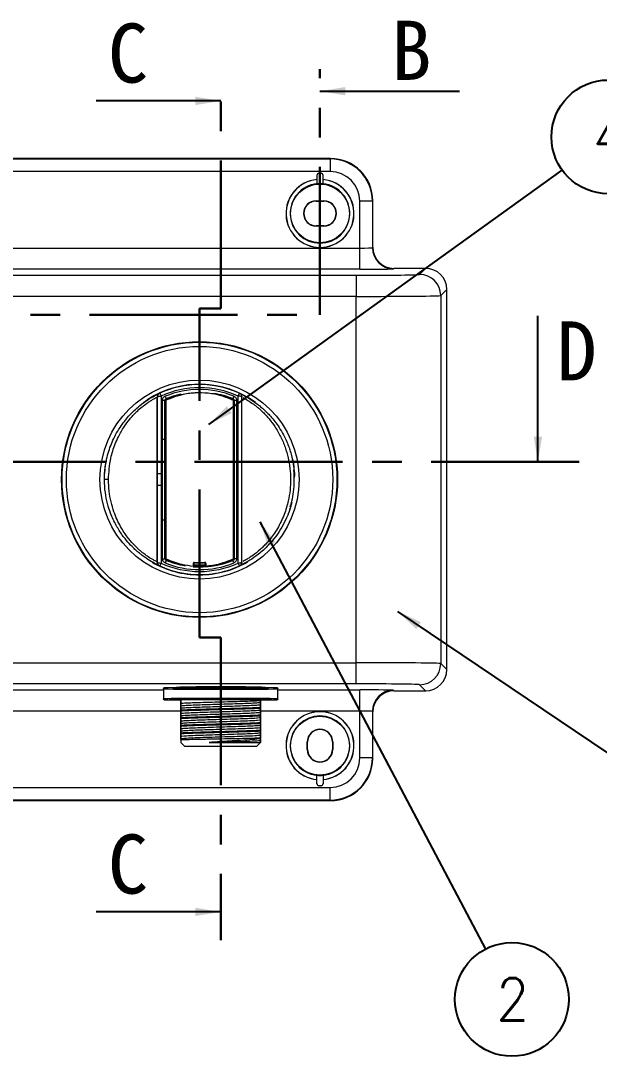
# Model space of a CAD drawing. Extents: x 14808 to 20058, y -13198 to -11680.
# Drawn here: x 15050.1 to 15118.5, y -12927.4 to -12804.8 of the extents above; entities that cross this region are included whole.
import ezdxf

# ---------------------------------------------------------------- set-up
doc = ezdxf.new("R2010")
doc.units = 0
doc.header["$LTSCALE"] = 7
doc.header["$MEASUREMENT"] = 0
doc.linetypes.add('CENTER', pattern=[2, 1.25, -0.25, 0.25, -0.25])
doc.layers.get('0').update_dxf_attribs({"color": 2, "linetype": 'CONTINUOUS'})
doc.styles.add('GHS', font='romans', dxfattribs={"bigfont": 'ghs'})
doc.styles.add('TEXTSTYLE_0', font='txt.shx', dxfattribs={"width": 0.8, "bigfont": 'whgtxt.shx'})
doc.dimstyles.new('STANDARD$7', dxfattribs={"dimtxt": 3.5, "dimasz": 3, "dimexe": 1, "dimexo": 0.0625, "dimgap": 1, "dimtad": 1, "dimdec": 4, "dimzin": 0, "dimdsep": 46, "dimtxsty": 'GHS', "dimcen": 1, "dimclrt": 2, "dimadec": 0, "dimazin": 0, "dimtfac": 1, "dimtdec": 4, "dimtofl": 0, "dimtmove": 0, "dimatfit": 3, "dimfxl": 1, "dimtolj": 1, "dimtzin": 0, "dimarcsym": 0})

# ---------------------------------------------------------------- blocks, each defined once
blk = doc.blocks.new('A$C167B114B')
at = {"color": 2}
blk.add_circle((3.366, 3.366), 3.366, dxfattribs=at)
at = {"color": 2, "insert": (3.41, 3.376), "char_height": 2.5, "width": 5.41323, "attachment_point": 5, "style": 'TEXTSTYLE_0'}
blk.add_mtext('{\\W0.9;2}', dxfattribs=at)
blk = doc.blocks.new('A$C068201BB')
at = {"color": 2}
blk.add_circle((3.366, 3.366), 3.366, dxfattribs=at)
at = {"color": 2, "insert": (3.41, 3.376), "char_height": 2.5, "width": 5.41323, "attachment_point": 5, "style": 'TEXTSTYLE_0'}
blk.add_mtext('{\\W0.9;4}', dxfattribs=at)
blk = doc.blocks.new('A$C25E94B78')
at = {"color": 1, "linetype": 'CENTER', "lineweight": 30}
for p, q in [((7.125, 9.745), (7.125, 24.291)), ((1.25, 10.119), (1.25, 23.872)), ((0, -9.345), (0, 10.119)), ((0, 10.119), (1.25, 10.119)), ((-20.5, 9.745), (7.125, 9.745)), ((22.458, 1.04), (-106.438, 1.04)), ((0, -9.345), (1.25, -9.345)), ((1.25, -9.345), (1.25, -27.255))]:
    blk.add_line(p, q, dxfattribs=at)
blk = doc.blocks.new('A$C28CA061E')
at = {"color": 7, "linetype": 'Continuous', "lineweight": 15}
for p, q in [((105.625, 40.481), (70.149, 40.481)), ((70.157, 40.454), (105.599, 40.454)), ((105.599, 40.454), (105.625, 40.481)), ((105.599, 40.454), (105.599, 39.704)), ((105.599, 39.704), (70.157, 39.704)), ((104.813, 39.481), (104.813, 39.234)), ((104.821, 39.472), (104.813, 39.481)), ((104.818, 39.231), (104.818, 38.984)), ((104.821, 39.472), (104.821, 38.981)), ((105.063, 39.606), (104.937, 39.606)), ((104.937, 39.606), (104.946, 39.597)), ((105.054, 39.597), (104.946, 39.597)), ((105.054, 39.597), (105.063, 39.606)), ((105.188, 39.481), (105.179, 39.472)), ((105.179, 38.981), (105.179, 39.472)), ((105.182, 38.984), (105.182, 39.231)), ((105.188, 39.234), (105.188, 39.481)), ((104.821, 38.981), (104.818, 38.984)), ((105.182, 38.984), (105.179, 38.981)), ((104.775, 37.981), (105.225, 37.981)), ((104.775, 37.963), (104.775, 37.981)), ((104.775, 37.963), (105.225, 37.963)), ((105.225, 37.963), (105.225, 37.981)), ((107.349, 35.178), (107.349, 37.955)), ((108.099, 37.955), (107.349, 37.955)), ((108.125, 37.981), (108.099, 37.955)), ((108.099, 37.955), (108.099, 35.204)), ((108.125, 35.231), (108.125, 37.981)), ((104.775, 36.498), (104.775, 36.481)), ((105.225, 36.498), (104.775, 36.498)), ((105.225, 36.481), (104.775, 36.481)), ((105.225, 36.498), (105.225, 36.481)), ((70.28, 35.178), (107.349, 35.178)), ((107.349, 33.929), (107.349, 35.178)), ((108.099, 35.204), (108.125, 35.231)), ((107.349, 33.929), (70.28, 33.929)), ((109.375, 33.981), (109.349, 33.954)), ((111.25, 33.981), (109.375, 33.981)), ((110.889, 33.62), (111.25, 33.981)), ((70.388, 33.571), (107.14, 33.571)), ((107.14, 33.571), (107.14, 32.322)), ((112.5, 32.731), (112.139, 32.37)), ((112.5, 10.231), (112.5, 32.731)), ((107.14, 32.322), (70.388, 32.322)), ((107.14, 10.64), (107.14, 32.322)), ((112.139, 32.37), (112.139, 10.591)), ((95.375, 26.362), (95.375, 16.599)), ((95.375, 26.362), (95.375, 16.599)), ((95.505, 26.582), (95.52, 26.589)), ((95.52, 26.589), (95.598, 26.422)), ((95.842, 26.41), (95.902, 26.265)), ((100.152, 26.422), (100.23, 26.589)), ((100.255, 26.567), (100.228, 26.59)), ((100.375, 16.599), (100.375, 26.362)), ((100.375, 16.599), (100.375, 26.362)), ((95.687, 23.858), (95.687, 26.178)), ((95.825, 23.844), (95.825, 26.149)), ((95.85, 16.797), (95.85, 26.165)), ((95.902, 26.265), (95.87, 26.245)), ((95.875, 26.17), (95.875, 16.791)), ((99.875, 16.791), (99.875, 26.17)), ((99.9, 26.165), (99.9, 16.797)), ((99.914, 26.199), (99.917, 26.194)), ((99.9, 17.555), (99.9, 25.407)), ((99.925, 25.407), (99.9, 25.407)), ((95.687, 19.104), (95.687, 23.858)), ((95.375, 21.149), (95.375, 21.813)), ((95.598, 21.817), (95.598, 21.145)), ((95.687, 16.784), (95.687, 19.104)), ((95.825, 16.812), (95.825, 19.118)), ((99.9, 17.555), (99.925, 17.555)), ((95.832, 16.783), (95.825, 16.813)), ((95.872, 16.715), (95.839, 16.757)), ((99.848, 16.696), (99.879, 16.716)), ((99.908, 16.551), (99.848, 16.696)), ((99.917, 16.767), (99.878, 16.715)), ((95.598, 16.54), (95.52, 16.372)), ((97.513, 16.363), (97.513, 16.535)), ((97.538, 16.343), (97.537, 16.343)), ((97.538, 16.541), (97.538, 16.343)), ((98.213, 16.343), (98.213, 16.541)), ((98.238, 16.535), (98.238, 16.363)), ((100.23, 16.372), (100.152, 16.54)), ((100.228, 16.372), (100.281, 16.417)), ((100.288, 16.409), (100.288, 16.41)), ((107.14, 9.39), (107.14, 10.64)), ((112.139, 10.591), (112.5, 10.231)), ((111.25, 8.981), (110.889, 9.342)), ((95.75, 9.102), (95.75, 8.502)), ((95.825, 9.177), (96.763, 9.177)), ((96.763, 9.192), (96.763, 9.177)), ((96.773, 9.167), (96.763, 9.177)), ((96.773, 9.167), (96.773, 9.192)), ((101.477, 9.192), (101.477, 9.167)), ((101.488, 9.177), (101.477, 9.167)), ((101.488, 9.177), (101.488, 9.192)), ((101.488, 9.177), (102.425, 9.177)), ((102.5, 8.502), (102.5, 9.102)), ((107.349, 7.783), (107.349, 9.033)), ((109.349, 9.007), (109.375, 8.981)), ((109.375, 8.981), (111.25, 8.981)), ((96.763, 8.427), (95.825, 8.427)), ((96.763, 8.427), (96.773, 8.437)), ((96.763, 8.427), (96.763, 5.915)), ((96.765, 7.953), (96.765, 8.091)), ((96.773, 8.247), (96.773, 8.437)), ((101.477, 8.437), (101.488, 8.427)), ((101.477, 8.437), (101.477, 8.407)), ((101.477, 8.007), (101.477, 7.957)), ((101.485, 8.301), (101.485, 8.163)), ((102.425, 8.427), (101.488, 8.427)), ((101.488, 5.915), (101.488, 8.427)), ((96.765, 7.503), (96.765, 7.641)), ((96.773, 7.797), (96.773, 7.847)), ((96.773, 7.347), (96.773, 7.397)), ((101.477, 7.557), (101.477, 7.507)), ((101.485, 7.851), (101.485, 7.713)), ((101.485, 7.401), (101.485, 7.263)), ((107.349, 5.007), (107.349, 7.783)), ((108.099, 7.757), (108.099, 5.007)), ((108.125, 7.731), (108.099, 7.757)), ((108.125, 4.981), (108.125, 7.731)), ((96.765, 7.053), (96.765, 7.191)), ((96.773, 6.897), (96.773, 6.947)), ((101.477, 7.107), (101.477, 7.057)), ((101.485, 6.951), (101.485, 6.813)), ((96.765, 6.603), (96.765, 6.741)), ((96.765, 6.153), (96.765, 6.291)), ((96.773, 6.447), (96.773, 6.497)), ((100.816, 6.177), (101.477, 6.177)), ((101.477, 6.657), (101.477, 6.607)), ((101.477, 6.207), (101.477, 6.177)), ((101.478, 6.139), (101.477, 6.177)), ((101.485, 6.501), (101.485, 6.363)), ((96.763, 5.915), (97, 5.677)), ((99.125, 5.677), (97, 5.677)), ((101.25, 5.677), (99.125, 5.677)), ((101.25, 5.677), (101.488, 5.915)), ((101.485, 6.051), (101.485, 5.925)), ((104.267, 5.956), (104.25, 5.956)), ((104.25, 5.506), (104.25, 5.956)), ((104.267, 5.506), (104.267, 5.956)), ((105.733, 5.956), (105.733, 5.506)), ((105.733, 5.956), (105.75, 5.956)), ((105.75, 5.956), (105.75, 5.506)), ((104.267, 5.506), (104.25, 5.506)), ((105.733, 5.506), (105.75, 5.506)), ((108.099, 5.007), (107.349, 5.007)), ((108.099, 5.007), (108.125, 4.981)), ((104.813, 3.481), (104.813, 3.727)), ((104.821, 3.98), (104.818, 3.978)), ((104.818, 3.731), (104.818, 3.978)), ((104.821, 3.489), (104.821, 3.98)), ((105.182, 3.978), (105.179, 3.98)), ((105.179, 3.98), (105.179, 3.489)), ((105.182, 3.978), (105.182, 3.731)), ((105.188, 3.727), (105.188, 3.481)), ((104.813, 3.481), (104.821, 3.489)), ((104.946, 3.364), (104.937, 3.356)), ((105.063, 3.356), (104.937, 3.356)), ((105.054, 3.364), (104.946, 3.364)), ((105.063, 3.356), (105.054, 3.364)), ((105.179, 3.489), (105.188, 3.481)), ((105.599, 2.507), (105.599, 3.257)), ((81.89, 2.481), (105.625, 2.481)), ((105.625, 2.481), (105.599, 2.507))]:
    blk.add_line(p, q, dxfattribs=at)
at = {"color": 8, "linetype": 'Continuous', "lineweight": 15}
for p, q in [((95.825, 26.149), (95.825, 26.149)), ((99.925, 26.149), (99.925, 26.149)), ((99.925, 26.149), (99.925, 26.149)), ((103.337, 20.132), (103.257, 19.841)), ((99.925, 16.812), (99.925, 16.812)), ((82.759, 10.64), (107.14, 10.64)), ((107.14, 9.39), (82.717, 9.39)), ((82.703, 9.033), (95.75, 9.033)), ((102.5, 9.033), (107.349, 9.033)), ((96.763, 7.783), (82.652, 7.783)), ((107.349, 7.783), (101.488, 7.783)), ((82.3, 3.257), (105.599, 3.257)), ((105.599, 2.507), (81.91, 2.507))]:
    blk.add_line(p, q, dxfattribs=at)
at = {"color": 7, "linetype": 'Continuous', "lineweight": 15, "flags": 128}
for points in [[(95.902, 26.265), (96.379, 26.435), (96.765, 26.535)], [(99.216, 26.479), (99.371, 26.435), (99.848, 26.265)], [(96.773, 16.424), (96.379, 16.527), (95.902, 16.696)], [(98.247, 16.47), (97.875, 16.456), (97.544, 16.467)]]:
    blk.add_lwpolyline(points, dxfattribs=at)
at = {"color": 8, "linetype": 'Continuous', "lineweight": 15, "flags": 128}
for points in [[(92.257, 21.188), (92.26, 21.834), (92.332, 22.442)], [(103.51, 21.689), (103.503, 21.835), (103.453, 22.306)], [(103.172, 19.545), (103.238, 19.738), (103.338, 20.083)], [(97.538, 16.404), (97.875, 16.393), (98.213, 16.404)]]:
    blk.add_lwpolyline(points, dxfattribs=at)
at = {"color": 7, "linetype": 'Continuous', "lineweight": 15}
for centre, radius in [((105, 37.231), 1.738), ((97.875, 21.481), 8.162), ((97.875, 21.481), 8.129), ((97.875, 21.481), 7.879), ((97.875, 21.481), 5.889), ((105, 5.731), 1.738)]:
    blk.add_circle(centre, radius, dxfattribs=at)
for centre, radius, start, end in [((105, 37.231), 2.013, 95.34587, 84.65413), ((105, 37.231), 2.008, 95.19469, 84.80531), ((105, 37.231), 1.763, 95.92142, 84.07858), ((105, 37.231), 1.759, 84.16827, 95.83173), ((104.775, 37.231), 0.75, 90, 270), ((104.775, 37.231), 0.733, 90, 270), ((105.225, 37.231), 0.75, 270, 90), ((105.225, 37.231), 0.733, 270, 90), ((109.349, 35.205), 1.25, 180.0115, 269.9885), ((110.889, 32.37), 1.25, 0.0115, 89.9885), ((97.875, 21.481), 5.625, 65.25354, 114.74654), ((95.625, 26.362), 0.25, 147.37327, 179.99996), ((97.875, 21.481), 5.441, 65.25354, 114.74654), ((97.875, 21.481), 5.332, 67.59277, 112.40731), ((95.875, 26.165), 0.025, 114.86612, 180), ((95.869, 26.139), 0.0324, 79.46519, 126.00573), ((95.829, 26.154), 0.0491, 19.92572, 43.44147), ((99.921, 26.154), 0.0491, 136.55853, 160.07428), ((99.881, 26.139), 0.0324, 53.99427, 100.53481), ((99.875, 26.165), 0.025, 0, 65.13388), ((95.723, 23.538), 0.322, 71.63109, 96.53589), ((95.546, 18.539), 3.278, 89.09696, 92.98791), ((95.546, 24.423), 3.278, 267.01209, 270.90304), ((95.723, 19.424), 0.322, 263.46411, 288.36891), ((95.723, 16.961), 0.181, 258.57968, 304.56504), ((97.875, 21.481), 5.332, 247.59269, 292.40723), ((95.869, 16.823), 0.0324, 233.99427, 280.53481), ((95.875, 16.797), 0.025, 180, 245.13388), ((95.829, 16.808), 0.0491, 316.55853, 340.07428), ((97.875, 21.481), 5.175, 265.75471, 292.40723), ((97.305, 16.599), 0.261, 352.78692, 356.97899), ((98.445, 16.599), 0.261, 183.02101, 187.21308), ((99.881, 16.823), 0.0324, 259.46519, 306.00573), ((99.921, 16.808), 0.0491, 199.92572, 223.44147), ((99.875, 16.797), 0.025, 294.86612, 0), ((95.625, 16.599), 0.25, 212.62673, 245.25346), ((97.875, 21.481), 5.625, 245.25346, 294.74646), ((97.875, 21.481), 5.441, 245.25346, 294.74646), ((97.518, 16.566), 0.0313, 259.12801, 307.68213), ((98.232, 16.566), 0.0313, 232.31787, 280.87199), ((110.889, 10.592), 1.25, 270.0115, 359.9885), ((109.349, 7.757), 1.25, 90.0115, 179.9885), ((105, 5.731), 2.013, 275.34587, 264.65413), ((105, 5.731), 2.008, 275.19469, 264.80531), ((105, 5.731), 1.763, 275.92142, 264.07858), ((105, 5.956), 0.75, 0, 180), ((105, 5.956), 0.733, 0, 180), ((105, 5.506), 0.75, 180, 0), ((105, 5.506), 0.733, 180, 0), ((105, 5.731), 1.759, 264.16827, 275.83173)]:
    blk.add_arc(centre, radius, start, end, dxfattribs=at)
at = {"color": 8, "linetype": 'Continuous', "lineweight": 15}
for radius, start, end in [(5.626, 55.74601, 126.16311), (5.639, 54.11438, 122.96188), (5.17, 102.58079, 112.64752), (5.17, 67.36324, 80.61705), (5.639, 168.47653, 180.06008), (5.626, 1.29928, 11.96994), (5.639, 240.12096, 270), (5.17, 247.35654, 260.52389), (5.626, 270, 300.61549), (5.639, 270, 300.18954), (5.17, 277.86783, 292.73718), (5.626, 241.63489, 270)]:
    blk.add_arc((97.875, 21.481), radius, start, end, dxfattribs=at)
at = {"color": 7, "linetype": 'Continuous', "lineweight": 15}
for centre, major_axis, ratio, start_param, end_param in [((105.599, 37.954), (1.768, 1.768), 0.999931, 5.497873, 7.068498), ((105.625, 37.981), (1.768, 1.768), 0.999829, 5.497873, 7.068498), ((104.938, 39.481), (0.0884, -0.0884), 0.999695, 2.356347, 3.926839), ((101.792, 37.231), (4.278, 0), 0.661476, 0.784892, 0.786766), ((104.946, 39.472), (0.0884, -0.0884), 0.999695, 2.356347, 3.926839), ((105.054, 39.472), (-0.0884, -0.0884), 0.999695, 2.356347, 3.926839), ((105.062, 39.481), (-0.0884, -0.0884), 0.999695, 2.356347, 3.926839), ((108.208, 37.231), (4.278, 0), 0.661476, 2.354826, 2.356701), ((105.599, 37.954), (1.238, 1.238), 0.999829, 5.497873, 7.068498), ((107.349, 35.205), (0.75, 0), 0.034909, 4.712389, 6.270095), ((109.375, 35.231), (-0.884, -0.884), 0.999829, 5.497873, 7.068498), ((107.349, 33.955), (2, 0), 0.013091, 4.712389, 6.270095), ((111.25, 32.731), (0.884, 0.884), 0.999829, 5.497873, 7.068498), ((107.14, 33.621), (3.75, 0), 0.013091, 4.712389, 6.270095), ((107.14, 32.371), (5, 0), 0.009818, 4.712389, 6.270095), ((107.14, 10.591), (5, 0), 0.009818, 0.01309, 1.570796), ((111.25, 10.231), (0.884, -0.884), 0.999829, 5.497873, 7.068498), ((99.125, 9.177), (2.625, 0), 0.013091, 1.570796, 3.141593), ((99.125, 9.177), (2.625, 0), 0.013091, 0, 1.570796), ((107.14, 9.341), (3.75, 0), 0.013091, 0.01309, 1.570796), ((99.125, 9.102), (3.375, 0), 0.008533, 3.141593, 6.283185), ((99.125, 9.177), (3.3, 0), 0.008727, 3.141394, 6.283384), ((99.125, 9.177), (2.625, 0), 0.008727, 3.601425, 5.823353), ((99.125, 9.102), (3.375, 0), 0.008533, 5.923876, 6.283185), ((107.349, 9.007), (2, 0), 0.013091, 0.01309, 1.570796), ((109.375, 7.731), (0.884, -0.884), 0.999829, 2.35628, 3.926905), ((99.125, 8.502), (3.375, 0), 0.008533, 0, 3.141593), ((99.125, 8.502), (3.375, 0), 0.008533, 2.782283, 3.141593), ((99.125, 8.427), (3.3, 0), 0.008727, 6.282987, 9.424976), ((99.125, 8.427), (2.625, 0), 0.008727, 0.459832, 2.681761), ((107.349, 7.757), (0.75, 0), 0.034909, 0.01309, 1.570796), ((105.599, 5.007), (1.768, -1.768), 0.999931, 5.497873, 7.068498), ((105.599, 5.007), (1.238, -1.238), 0.999829, 5.497873, 7.068498), ((105.625, 4.981), (1.768, -1.768), 0.999829, 5.497873, 7.068498), ((101.792, 5.731), (4.278, 0), 0.661476, 5.496419, 5.498294), ((108.208, 5.731), (4.278, 0), 0.661476, 3.926484, 3.928359), ((104.938, 3.481), (0.0884, 0.0884), 0.999695, 2.356347, 3.926839), ((104.946, 3.489), (0.0884, 0.0884), 0.999695, 2.356347, 3.926839), ((105.054, 3.489), (-0.0884, 0.0884), 0.999695, 2.356347, 3.926839), ((105.062, 3.481), (-0.0884, 0.0884), 0.999695, 2.356347, 3.926839)]:
    blk.add_ellipse(centre, major_axis=major_axis, ratio=ratio, start_param=start_param, end_param=end_param, dxfattribs=at)
for points, knots in [([(92.25, 21.481), (92.253, 21.616), (92.258, 21.871), (92.297, 22.23), (92.348, 22.54), (92.423, 22.881), (92.534, 23.266), (92.701, 23.704), (92.911, 24.141), (93.154, 24.551), (93.416, 24.918), (93.696, 25.254), (93.996, 25.562), (94.388, 25.906), (94.826, 26.218), (95.162, 26.411), (95.356, 26.511), (95.418, 26.541), (95.449, 26.556)], [0, 0, 0, 0, 0.054702, 0.103217, 0.145543, 0.181681, 0.244502, 0.307634, 0.371182, 0.440853, 0.501729, 0.556883, 0.624061, 0.687782, 0.795186, 0.898263, 0.9492, 1, 1, 1, 1]), ([(92.49, 21.481), (92.516, 21.91), (92.55, 22.482), (92.739, 23.177), (92.884, 23.596), (93.1, 24.084), (93.386, 24.584), (93.692, 24.997), (93.935, 25.276), (94.124, 25.47), (94.399, 25.726), (94.681, 25.945), (94.936, 26.115), (95.1, 26.214), (95.227, 26.286), (95.344, 26.347), (95.363, 26.356), (95.375, 26.362)], [0, 0, 0, 0, 0.170473, 0.227306, 0.286491, 0.347125, 0.440099, 0.517482, 0.557439, 0.596883, 0.636044, 0.729193, 0.776972, 0.825982, 0.871381, 0.918166, 1, 1, 1, 1]), ([(95.375, 26.362), (95.378, 26.369), (95.384, 26.384), (95.434, 26.403), (95.507, 26.417), (95.567, 26.42), (95.598, 26.422)], [0, 0, 0, 0, 0.241473, 0.499996, 0.745672, 1, 1, 1, 1]), ([(95.375, 21.813), (95.375, 22.164), (95.375, 22.867), (95.375, 23.979), (95.375, 25.149), (95.375, 25.958), (95.375, 26.362)], [0, 0, 0, 0, 0.229295, 0.458557, 0.729296, 1, 1, 1, 1]), ([(95.414, 26.497), (95.429, 26.516), (95.457, 26.554), (95.499, 26.578), (95.52, 26.589)], [0, 0, 0, 0, 0.5, 1, 1, 1, 1]), ([(95.598, 26.422), (95.598, 25.672), (95.598, 24.154), (95.598, 22.602), (95.598, 21.817)], [0, 0, 0, 0, 0.494031, 1, 1, 1, 1]), ([(95.687, 26.178), (95.689, 26.203), (95.693, 26.252), (95.727, 26.32), (95.777, 26.376), (95.821, 26.399), (95.842, 26.41)], [0, 0, 0, 0, 0.257037, 0.508526, 0.755543, 1, 1, 1, 1]), ([(95.864, 26.187), (96.177, 26.31), (96.73, 26.528), (97.589, 26.643), (98.374, 26.625), (99.156, 26.484), (99.64, 26.287), (99.886, 26.187)], [0, 0, 0, 0, 0.242727, 0.429461, 0.621666, 0.808156, 1, 1, 1, 1]), ([(99.875, 26.17), (99.638, 26.267), (99.156, 26.464), (98.386, 26.605), (97.599, 26.624), (96.743, 26.512), (96.186, 26.293), (95.875, 26.17)], [0, 0, 0, 0, 0.186513, 0.378345, 0.565051, 0.757256, 1, 1, 1, 1]), ([(99.908, 26.41), (99.929, 26.399), (99.973, 26.376), (100.023, 26.32), (100.057, 26.252), (100.061, 26.203), (100.063, 26.178)], [0, 0, 0, 0, 0.244636, 0.491428, 0.742846, 1, 1, 1, 1]), ([(100.152, 16.54), (100.152, 17.342), (100.152, 18.966), (100.153, 21.472), (100.152, 23.982), (100.152, 25.615), (100.152, 26.422)], [0, 0, 0, 0, 0.246314, 0.498612, 0.75232, 1, 1, 1, 1]), ([(100.375, 26.362), (100.372, 26.369), (100.366, 26.384), (100.316, 26.403), (100.243, 26.417), (100.182, 26.42), (100.152, 26.422)], [0, 0, 0, 0, 0.240876, 0.493241, 0.749862, 1, 1, 1, 1]), ([(100.23, 26.589), (100.233, 26.588), (100.24, 26.584), (100.318, 26.548), (100.52, 26.45), (100.855, 26.258), (101.174, 26.04), (101.415, 25.855), (101.645, 25.658), (101.86, 25.455), (102.09, 25.211), (102.337, 24.914), (102.598, 24.548), (102.82, 24.173), (103.003, 23.802), (103.137, 23.479), (103.251, 23.147), (103.361, 22.744), (103.446, 22.36), (103.46, 22.089), (103.464, 22.01)], [0, 0, 0, 0, 0.043942, 0.087906, 0.187755, 0.289293, 0.341665, 0.395277, 0.436733, 0.479554, 0.524021, 0.578447, 0.638422, 0.706084, 0.75246, 0.802904, 0.845093, 0.891997, 0.968955, 1, 1, 1, 1]), ([(100.336, 26.497), (100.347, 26.476), (100.37, 26.434), (100.373, 26.386), (100.375, 26.362)], [0, 0, 0, 0, 0.5, 1, 1, 1, 1]), ([(100.375, 16.599), (100.375, 16.952), (100.375, 17.656), (100.375, 18.695), (100.375, 19.672), (100.375, 20.585), (100.375, 21.463), (100.375, 22.335), (100.375, 23.242), (100.375, 24.225), (100.375, 25.282), (100.375, 26.002), (100.375, 26.362)], [0, 0, 0, 0, 0.110034, 0.219991, 0.319775, 0.409174, 0.498613, 0.58671, 0.674767, 0.775108, 0.887513, 1, 1, 1, 1]), ([(95.687, 26.178), (95.695, 26.178), (95.712, 26.178), (95.738, 26.177), (95.763, 26.174), (95.786, 26.17), (95.804, 26.166), (95.82, 26.159), (95.823, 26.153), (95.825, 26.149)], [0, 0, 0, 0, 0.119094, 0.245404, 0.376585, 0.509661, 0.64139, 0.76872, 1, 1, 1, 1]), ([(95.825, 26.149), (95.826, 26.161), (95.828, 26.185), (95.844, 26.219), (95.869, 26.248), (95.891, 26.259), (95.902, 26.265)], [0, 0, 0, 0, 0.257291, 0.509462, 0.756422, 1, 1, 1, 1]), ([(99.848, 26.265), (99.859, 26.259), (99.881, 26.248), (99.906, 26.219), (99.922, 26.185), (99.924, 26.161), (99.925, 26.149)], [0, 0, 0, 0, 0.243599, 0.490555, 0.742732, 1, 1, 1, 1]), ([(99.925, 26.149), (99.927, 26.153), (99.93, 26.159), (99.946, 26.166), (99.964, 26.17), (99.987, 26.174), (100.012, 26.177), (100.038, 26.178), (100.055, 26.178), (100.063, 26.178)], [0, 0, 0, 0, 0.23128, 0.35861, 0.490339, 0.623415, 0.754596, 0.880906, 1, 1, 1, 1]), ([(99.925, 26.149), (99.925, 25.828), (99.925, 25.184), (99.925, 24.162), (99.925, 23.088), (99.925, 22.222), (99.925, 21.613), (99.925, 21.262), (99.925, 20.911), (99.925, 20.561), (99.925, 20.153), (99.925, 19.378), (99.925, 18.239), (99.925, 17.288), (99.925, 16.812)], [0, 0, 0, 0, 0.104875, 0.209744, 0.329261, 0.448776, 0.486015, 0.523237, 0.56045, 0.597668, 0.634899, 0.690483, 0.845183, 1, 1, 1, 1]), ([(100.063, 26.178), (100.063, 25.951), (100.063, 25.497), (100.063, 24.806), (100.063, 24.107), (100.063, 23.4), (100.063, 22.686), (100.063, 21.618), (100.063, 20.208), (100.063, 18.473), (100.063, 17.344), (100.063, 16.784)], [0, 0, 0, 0, 0.073472, 0.147476, 0.222013, 0.297084, 0.372689, 0.44883, 0.635191, 0.818909, 1, 1, 1, 1]), ([(95.825, 23.844), (95.825, 23.553), (95.825, 22.728), (95.825, 21.344), (95.825, 20.153), (95.825, 19.509), (95.825, 19.411)], [0, 0, 0, 0, 0.197997, 0.56088, 0.933506, 1, 1, 1, 1]), ([(92.49, 21.481), (92.46, 21.481), (92.396, 21.481), (92.316, 21.481), (92.26, 21.481), (92.253, 21.481), (92.25, 21.481)], [0, 0, 0, 0, 0.240599, 0.5, 0.759401, 1, 1, 1, 1]), ([(95.505, 16.379), (95.492, 16.386), (95.449, 16.405), (95.274, 16.49), (94.934, 16.679), (94.587, 16.911), (94.316, 17.123), (94.143, 17.27), (93.914, 17.482), (93.625, 17.784), (93.275, 18.225), (92.916, 18.791), (92.625, 19.421), (92.417, 20.077), (92.279, 20.745), (92.26, 21.223), (92.25, 21.481)], [0, 0, 0, 0, 0.039656, 0.127454, 0.216944, 0.311003, 0.343856, 0.377376, 0.411737, 0.477605, 0.548509, 0.635456, 0.738025, 0.815613, 0.900844, 1, 1, 1, 1]), ([(95.375, 16.599), (95.372, 16.601), (95.367, 16.603), (95.324, 16.625), (95.251, 16.663), (95.107, 16.742), (94.902, 16.866), (94.655, 17.039), (94.477, 17.177), (94.31, 17.319), (94.158, 17.459), (93.988, 17.63), (93.802, 17.835), (93.606, 18.08), (93.403, 18.366), (93.195, 18.708), (92.988, 19.118), (92.793, 19.603), (92.63, 20.167), (92.513, 20.805), (92.498, 21.251), (92.49, 21.481)], [0, 0, 0, 0, 0.037962, 0.075542, 0.117871, 0.159096, 0.247587, 0.290432, 0.332652, 0.364341, 0.396059, 0.427931, 0.470763, 0.514214, 0.558551, 0.614173, 0.675442, 0.742397, 0.822436, 0.908743, 1, 1, 1, 1]), ([(103.238, 19.86), (103.272, 19.975), (103.359, 20.266), (103.444, 20.778), (103.497, 21.382), (103.467, 21.803), (103.453, 22.009)], [0, 0, 0, 0, 0.165407, 0.418352, 0.714826, 1, 1, 1, 1]), ([(95.375, 16.599), (95.375, 17.006), (95.375, 17.819), (95.375, 18.991), (95.375, 20.102), (95.375, 20.8), (95.375, 21.149)], [0, 0, 0, 0, 0.272158, 0.544329, 0.772162, 1, 1, 1, 1]), ([(95.598, 21.145), (95.598, 20.359), (95.598, 18.808), (95.598, 17.29), (95.598, 16.54)], [0, 0, 0, 0, 0.5059701, 1, 1, 1, 1]), ([(103.25, 19.854), (103.217, 19.74), (103.125, 19.422), (102.903, 18.938), (102.609, 18.424), (102.291, 17.985), (101.971, 17.616), (101.563, 17.219), (101.079, 16.842), (100.609, 16.558), (100.291, 16.4), (100.25, 16.381), (100.23, 16.372)], [0, 0, 0, 0, 0.05532, 0.154179, 0.248304, 0.332907, 0.411769, 0.485857, 0.621632, 0.74963, 0.875127, 1, 1, 1, 1]), ([(95.375, 16.599), (95.378, 16.592), (95.384, 16.578), (95.434, 16.559), (95.507, 16.545), (95.568, 16.541), (95.598, 16.54)], [0, 0, 0, 0, 0.2408762, 0.4932408, 0.7498629, 1, 1, 1, 1]), ([(95.414, 16.465), (95.403, 16.486), (95.38, 16.528), (95.377, 16.575), (95.375, 16.599)], [0, 0, 0, 0, 0.499998, 1, 1, 1, 1]), ([(95.842, 16.551), (95.821, 16.562), (95.777, 16.585), (95.727, 16.641), (95.693, 16.709), (95.689, 16.759), (95.687, 16.784)], [0, 0, 0, 0, 0.244636, 0.491428, 0.742846, 1, 1, 1, 1]), ([(95.902, 16.696), (95.891, 16.702), (95.869, 16.714), (95.844, 16.743), (95.828, 16.776), (95.826, 16.8), (95.825, 16.812)], [0, 0, 0, 0, 0.243599, 0.490555, 0.742732, 1, 1, 1, 1]), ([(97.537, 16.343), (97.297, 16.369), (96.719, 16.432), (96.18, 16.648), (95.864, 16.774)], [0, 0, 0, 0, 0.415, 1, 1, 1, 1]), ([(95.875, 16.791), (96.189, 16.665), (96.717, 16.454), (97.283, 16.39), (97.513, 16.363)], [0, 0, 0, 0, 0.593964, 1, 1, 1, 1]), ([(97.566, 16.585), (97.562, 16.585), (97.552, 16.585), (97.536, 16.579), (97.523, 16.568), (97.514, 16.553), (97.513, 16.541), (97.513, 16.535)], [0, 0, 0, 0, 0.157274, 0.361917, 0.572517, 0.786283, 1, 1, 1, 1]), ([(97.538, 16.541), (97.538, 16.544), (97.538, 16.55), (97.543, 16.558), (97.549, 16.563), (97.557, 16.566), (97.562, 16.566), (97.564, 16.566)], [0, 0, 0, 0, 0.221649, 0.439942, 0.649668, 0.848657, 1, 1, 1, 1]), ([(98.238, 16.535), (98.237, 16.541), (98.236, 16.552), (98.228, 16.566), (98.216, 16.578), (98.201, 16.585), (98.19, 16.585), (98.184, 16.585)], [0, 0, 0, 0, 0.198571, 0.403847, 0.60393, 0.801952, 1, 1, 1, 1]), ([(98.213, 16.541), (98.212, 16.544), (98.212, 16.549), (98.208, 16.557), (98.202, 16.562), (98.194, 16.566), (98.189, 16.566), (98.186, 16.566)], [0, 0, 0, 0, 0.20601, 0.41605, 0.616048, 0.809323, 1, 1, 1, 1]), ([(99.886, 16.774), (99.62, 16.665), (99.084, 16.445), (98.506, 16.377), (98.213, 16.343)], [0, 0, 0, 0, 0.494332, 1, 1, 1, 1]), ([(98.238, 16.363), (98.519, 16.398), (99.085, 16.467), (99.611, 16.683), (99.875, 16.791)], [0, 0, 0, 0, 0.498098, 1, 1, 1, 1]), ([(99.925, 16.812), (99.924, 16.8), (99.922, 16.776), (99.906, 16.743), (99.881, 16.714), (99.859, 16.702), (99.848, 16.696)], [0, 0, 0, 0, 0.257291, 0.509462, 0.756422, 1, 1, 1, 1]), ([(99.925, 16.813), (99.924, 16.801), (99.922, 16.776), (99.91, 16.754), (99.904, 16.742)], [0, 0, 0, 0, 0.4893025, 1, 1, 1, 1]), ([(100.063, 16.784), (100.061, 16.759), (100.057, 16.709), (100.023, 16.641), (99.973, 16.585), (99.929, 16.562), (99.908, 16.551)], [0, 0, 0, 0, 0.257037, 0.508526, 0.755543, 1, 1, 1, 1]), ([(100.063, 16.784), (100.055, 16.784), (100.038, 16.783), (100.012, 16.785), (99.987, 16.787), (99.964, 16.791), (99.946, 16.796), (99.93, 16.803), (99.927, 16.808), (99.925, 16.812)], [0, 0, 0, 0, 0.119094, 0.245404, 0.376585, 0.509661, 0.64139, 0.76872, 1, 1, 1, 1]), ([(100.152, 16.54), (100.183, 16.541), (100.243, 16.545), (100.316, 16.559), (100.366, 16.578), (100.372, 16.592), (100.375, 16.599)], [0, 0, 0, 0, 0.254329, 0.500004, 0.758527, 1, 1, 1, 1]), ([(97.513, 16.363), (97.513, 16.363), (97.515, 16.361), (97.52, 16.355), (97.528, 16.348), (97.534, 16.344), (97.536, 16.343), (97.537, 16.343)], [0, 0, 0, 0, 0.011788, 0.240773, 0.576364, 0.811627, 1, 1, 1, 1]), ([(100.336, 16.465), (100.321, 16.445), (100.293, 16.407), (100.251, 16.384), (100.23, 16.372)], [0, 0, 0, 0, 0.5, 1, 1, 1, 1]), ([(95.75, 9.102), (95.75, 9.104), (95.75, 9.11), (95.752, 9.124), (95.76, 9.143), (95.777, 9.162), (95.8, 9.175), (95.817, 9.176), (95.825, 9.177)], [0, 0, 0, 0, 0.056562, 0.141428, 0.356079, 0.570722, 0.785361, 1, 1, 1, 1]), ([(102.425, 9.177), (102.433, 9.176), (102.45, 9.175), (102.473, 9.162), (102.49, 9.143), (102.498, 9.124), (102.5, 9.11), (102.5, 9.104), (102.5, 9.102)], [0, 0, 0, 0, 0.214639, 0.429278, 0.643921, 0.858572, 0.943438, 1, 1, 1, 1]), ([(95.825, 8.427), (95.817, 8.428), (95.8, 8.43), (95.777, 8.443), (95.76, 8.462), (95.752, 8.481), (95.75, 8.494), (95.75, 8.5), (95.75, 8.502)], [0, 0, 0, 0, 0.214639, 0.429278, 0.643921, 0.858572, 0.943438, 1, 1, 1, 1]), ([(96.765, 8.091), (96.793, 8.096), (96.858, 8.108), (97.144, 8.126), (97.599, 8.147), (98.178, 8.167), (98.83, 8.187), (99.508, 8.207), (100.152, 8.228), (100.719, 8.247), (101.129, 8.267), (101.393, 8.285), (101.455, 8.295), (101.485, 8.301)], [0, 0, 0, 0, 0.073755, 0.169806, 0.266223, 0.361848, 0.458519, 0.553953, 0.650681, 0.746166, 0.842754, 0.921516, 1, 1, 1, 1]), ([(96.765, 8.091), (96.766, 8.102), (96.767, 8.124), (96.77, 8.179), (96.772, 8.225), (96.773, 8.247)], [0, 0, 0, 0, 0.367736, 0.683883, 1, 1, 1, 1]), ([(96.765, 7.953), (96.793, 7.958), (96.858, 7.97), (97.144, 7.989), (97.599, 8.009), (98.178, 8.029), (98.83, 8.05), (99.508, 8.069), (100.152, 8.09), (100.719, 8.11), (101.129, 8.129), (101.393, 8.147), (101.455, 8.158), (101.485, 8.163)], [0, 0, 0, 0, 0.073755, 0.169806, 0.266223, 0.361848, 0.458519, 0.553953, 0.650681, 0.746166, 0.842754, 0.921516, 1, 1, 1, 1]), ([(96.773, 8.247), (96.866, 8.253), (97.051, 8.263), (97.493, 8.28), (98.077, 8.298), (98.799, 8.319), (99.548, 8.338), (100.262, 8.359), (100.886, 8.379), (101.274, 8.395), (101.434, 8.404), (101.477, 8.407)], [0, 0, 0, 0, 0.095837, 0.191228, 0.317578, 0.44531, 0.571409, 0.699216, 0.825382, 0.953004, 1, 1, 1, 1]), ([(96.773, 7.847), (96.866, 7.853), (97.051, 7.863), (97.493, 7.88), (98.077, 7.898), (98.799, 7.919), (99.548, 7.938), (100.262, 7.959), (100.886, 7.979), (101.274, 7.995), (101.434, 8.004), (101.477, 8.007)], [0, 0, 0, 0, 0.095837, 0.191228, 0.317578, 0.44531, 0.571409, 0.699216, 0.825382, 0.953004, 1, 1, 1, 1]), ([(101.477, 8.407), (101.477, 8.404), (101.478, 8.382), (101.481, 8.328), (101.484, 8.312), (101.485, 8.301)], [0, 0, 0, 0, 0.043096, 0.3617072, 1, 1, 1, 1]), ([(101.485, 8.163), (101.484, 8.152), (101.483, 8.13), (101.48, 8.075), (101.478, 8.03), (101.477, 8.007)], [0, 0, 0, 0, 0.367736, 0.683883, 1, 1, 1, 1]), ([(102.5, 8.502), (102.5, 8.5), (102.5, 8.494), (102.498, 8.481), (102.49, 8.462), (102.473, 8.443), (102.45, 8.43), (102.433, 8.428), (102.425, 8.427)], [0, 0, 0, 0, 0.056562, 0.141428, 0.356079, 0.570722, 0.785361, 1, 1, 1, 1]), ([(96.773, 7.847), (96.772, 7.862), (96.771, 7.895), (96.768, 7.937), (96.766, 7.947), (96.765, 7.953)], [0, 0, 0, 0, 0.248674, 0.567214, 1, 1, 1, 1]), ([(96.765, 7.641), (96.807, 7.648), (96.891, 7.661), (97.25, 7.682), (97.74, 7.702), (98.343, 7.722), (99.007, 7.743), (99.681, 7.762), (100.31, 7.783), (100.847, 7.803), (101.203, 7.821), (101.412, 7.837), (101.461, 7.846), (101.485, 7.851)], [0, 0, 0, 0, 0.09845, 0.194972, 0.290874, 0.387008, 0.483375, 0.579055, 0.675706, 0.77116, 0.867898, 0.93383, 1, 1, 1, 1]), ([(96.765, 7.641), (96.766, 7.652), (96.767, 7.674), (96.77, 7.729), (96.772, 7.775), (96.773, 7.797)], [0, 0, 0, 0, 0.367736, 0.683883, 1, 1, 1, 1]), ([(96.765, 7.503), (96.807, 7.51), (96.891, 7.524), (97.25, 7.544), (97.74, 7.564), (98.343, 7.585), (99.007, 7.605), (99.681, 7.625), (100.31, 7.646), (100.847, 7.665), (101.203, 7.684), (101.412, 7.7), (101.461, 7.709), (101.485, 7.713)], [0, 0, 0, 0, 0.0984505, 0.1949725, 0.2908739, 0.3870078, 0.4833746, 0.5790553, 0.6757058, 0.7711597, 0.8678976, 0.9338298, 1, 1, 1, 1]), ([(96.773, 7.397), (96.772, 7.412), (96.771, 7.445), (96.768, 7.487), (96.766, 7.497), (96.765, 7.503)], [0, 0, 0, 0, 0.248674, 0.567214, 1, 1, 1, 1]), ([(96.765, 7.191), (96.814, 7.198), (96.914, 7.213), (97.34, 7.236), (97.888, 7.257), (98.512, 7.278), (99.184, 7.297), (99.851, 7.318), (100.461, 7.338), (100.973, 7.358), (101.352, 7.38), (101.441, 7.394), (101.485, 7.401)], [0, 0, 0, 0, 0.1094531, 0.220109, 0.3156713, 0.4122858, 0.5081669, 0.6044229, 0.7007787, 0.7965651, 0.8988073, 1, 1, 1, 1]), ([(96.773, 7.797), (96.884, 7.803), (97.105, 7.816), (97.622, 7.834), (98.259, 7.853), (98.995, 7.874), (99.74, 7.894), (100.436, 7.914), (101.029, 7.934), (101.341, 7.949), (101.465, 7.956), (101.477, 7.957)], [0, 0, 0, 0, 0.112487, 0.223866, 0.350907, 0.478256, 0.604698, 0.732421, 0.858563, 0.986402, 1, 1, 1, 1]), ([(96.773, 7.397), (96.884, 7.403), (97.105, 7.416), (97.622, 7.434), (98.259, 7.453), (98.995, 7.474), (99.74, 7.494), (100.436, 7.514), (101.029, 7.534), (101.341, 7.549), (101.465, 7.556), (101.477, 7.557)], [0, 0, 0, 0, 0.112487, 0.223866, 0.350907, 0.478256, 0.604698, 0.732421, 0.858563, 0.986402, 1, 1, 1, 1]), ([(96.773, 7.347), (96.904, 7.354), (97.163, 7.368), (97.76, 7.388), (98.446, 7.409), (99.19, 7.429), (99.929, 7.449), (100.601, 7.469), (101.14, 7.488), (101.371, 7.501), (101.477, 7.507)], [0, 0, 0, 0, 0.130306, 0.256542, 0.384168, 0.510825, 0.637977, 0.765262, 0.891794, 1, 1, 1, 1]), ([(101.477, 7.957), (101.478, 7.942), (101.479, 7.91), (101.482, 7.867), (101.484, 7.857), (101.485, 7.851)], [0, 0, 0, 0, 0.2486739, 0.5672144, 1, 1, 1, 1]), ([(101.485, 7.713), (101.484, 7.702), (101.483, 7.68), (101.48, 7.625), (101.478, 7.58), (101.477, 7.557)], [0, 0, 0, 0, 0.367736, 0.683883, 1, 1, 1, 1]), ([(101.477, 7.507), (101.478, 7.492), (101.479, 7.46), (101.482, 7.417), (101.484, 7.407), (101.485, 7.401)], [0, 0, 0, 0, 0.248674, 0.567214, 1, 1, 1, 1]), ([(96.765, 7.191), (96.766, 7.202), (96.767, 7.224), (96.77, 7.279), (96.772, 7.325), (96.773, 7.347)], [0, 0, 0, 0, 0.367736, 0.683883, 1, 1, 1, 1]), ([(96.765, 7.053), (96.814, 7.061), (96.914, 7.076), (97.34, 7.099), (97.888, 7.119), (98.512, 7.14), (99.184, 7.16), (99.851, 7.18), (100.461, 7.201), (100.973, 7.221), (101.352, 7.242), (101.441, 7.256), (101.485, 7.263)], [0, 0, 0, 0, 0.1094531, 0.220109, 0.3156713, 0.4122858, 0.5081669, 0.6044229, 0.7007787, 0.7965651, 0.8988073, 1, 1, 1, 1]), ([(96.773, 6.947), (96.772, 6.962), (96.771, 6.995), (96.768, 7.037), (96.766, 7.047), (96.765, 7.053)], [0, 0, 0, 0, 0.248674, 0.567214, 1, 1, 1, 1]), ([(96.765, 6.741), (96.783, 6.745), (96.834, 6.755), (97.065, 6.772), (97.488, 6.793), (98.045, 6.812), (98.684, 6.833), (99.361, 6.853), (100.017, 6.873), (100.605, 6.893), (101.072, 6.914), (101.381, 6.933), (101.453, 6.945), (101.485, 6.951)], [0, 0, 0, 0, 0.0531525, 0.1487961, 0.2454681, 0.3409127, 0.4376492, 0.5331355, 0.6297393, 0.7255075, 0.8217826, 0.9180245, 1, 1, 1, 1]), ([(96.765, 6.741), (96.766, 6.752), (96.767, 6.774), (96.77, 6.829), (96.772, 6.875), (96.773, 6.897)], [0, 0, 0, 0, 0.367736, 0.683883, 1, 1, 1, 1]), ([(96.765, 6.603), (96.783, 6.607), (96.834, 6.617), (97.065, 6.634), (97.488, 6.655), (98.045, 6.675), (98.684, 6.696), (99.361, 6.715), (100.017, 6.736), (100.605, 6.756), (101.072, 6.776), (101.381, 6.795), (101.453, 6.808), (101.485, 6.813)], [0, 0, 0, 0, 0.0531525, 0.1487961, 0.2454681, 0.3409127, 0.4376492, 0.5331355, 0.6297393, 0.7255075, 0.8217826, 0.9180245, 1, 1, 1, 1]), ([(96.773, 6.947), (96.904, 6.954), (97.163, 6.968), (97.76, 6.988), (98.446, 7.009), (99.19, 7.029), (99.929, 7.049), (100.601, 7.069), (101.14, 7.088), (101.371, 7.101), (101.477, 7.107)], [0, 0, 0, 0, 0.130306, 0.256542, 0.384168, 0.510825, 0.637977, 0.765262, 0.891794, 1, 1, 1, 1]), ([(96.773, 6.897), (96.922, 6.905), (97.22, 6.921), (97.899, 6.942), (98.637, 6.964), (99.386, 6.984), (100.08, 7.004), (100.671, 7.022), (101.152, 7.039), (101.369, 7.051), (101.477, 7.057)], [0, 0, 0, 0, 0.145571, 0.289404, 0.417268, 0.543479, 0.671167, 0.780506, 0.889748, 1, 1, 1, 1]), ([(101.485, 7.263), (101.484, 7.252), (101.483, 7.23), (101.48, 7.175), (101.478, 7.13), (101.477, 7.107)], [0, 0, 0, 0, 0.3677364, 0.6838825, 1, 1, 1, 1]), ([(101.477, 7.057), (101.478, 7.042), (101.479, 7.01), (101.482, 6.967), (101.484, 6.957), (101.485, 6.951)], [0, 0, 0, 0, 0.248674, 0.567214, 1, 1, 1, 1]), ([(101.485, 6.813), (101.484, 6.802), (101.483, 6.78), (101.48, 6.725), (101.478, 6.68), (101.477, 6.657)], [0, 0, 0, 0, 0.367736, 0.683883, 1, 1, 1, 1]), ([(96.773, 6.497), (96.772, 6.512), (96.771, 6.545), (96.768, 6.587), (96.766, 6.597), (96.765, 6.603)], [0, 0, 0, 0, 0.2486739, 0.5672144, 1, 1, 1, 1]), ([(96.765, 6.291), (96.809, 6.298), (96.902, 6.312), (97.312, 6.335), (97.897, 6.357), (98.607, 6.381), (99.369, 6.403), (100.106, 6.426), (100.775, 6.449), (101.305, 6.475), (101.425, 6.492), (101.485, 6.501)], [0, 0, 0, 0, 0.101686, 0.210398, 0.318025, 0.42676, 0.534365, 0.643122, 0.750707, 0.875975, 1, 1, 1, 1]), ([(96.765, 6.291), (96.766, 6.302), (96.767, 6.324), (96.77, 6.379), (96.772, 6.425), (96.773, 6.447)], [0, 0, 0, 0, 0.3677364, 0.6838825, 1, 1, 1, 1]), ([(96.765, 6.153), (96.809, 6.16), (96.902, 6.175), (97.312, 6.198), (97.897, 6.22), (98.607, 6.243), (99.369, 6.265), (100.106, 6.289), (100.775, 6.312), (101.305, 6.338), (101.425, 6.355), (101.485, 6.363)], [0, 0, 0, 0, 0.101686, 0.210398, 0.318025, 0.42676, 0.534365, 0.643122, 0.750707, 0.875975, 1, 1, 1, 1]), ([(96.771, 6.088), (96.771, 6.088), (96.77, 6.104), (96.768, 6.137), (96.766, 6.147), (96.765, 6.153)], [0, 0, 0, 0, 0.007178, 0.428106, 1, 1, 1, 1]), ([(96.771, 6.088), (96.877, 6.093), (97.106, 6.103), (97.619, 6.115), (98.117, 6.125), (98.519, 6.133), (99.081, 6.144), (99.81, 6.156), (100.439, 6.169), (100.743, 6.175), (100.816, 6.177)], [0, 0, 0, 0, 0.150313, 0.326292, 0.413512, 0.500732, 0.587952, 0.764218, 0.943823, 1, 1, 1, 1]), ([(96.773, 6.497), (96.922, 6.505), (97.22, 6.521), (97.899, 6.542), (98.637, 6.564), (99.386, 6.584), (100.08, 6.604), (100.671, 6.622), (101.152, 6.639), (101.369, 6.651), (101.477, 6.657)], [0, 0, 0, 0, 0.145571, 0.289404, 0.417268, 0.543479, 0.671167, 0.780506, 0.889748, 1, 1, 1, 1]), ([(96.773, 6.447), (96.904, 6.454), (97.166, 6.469), (97.794, 6.489), (98.551, 6.512), (99.395, 6.534), (100.21, 6.557), (100.819, 6.576), (101.234, 6.593), (101.396, 6.602), (101.477, 6.607)], [0, 0, 0, 0, 0.130487, 0.2593527, 0.402909, 0.5449727, 0.6885569, 0.830595, 0.9152203, 1, 1, 1, 1]), ([(101.478, 6.139), (101.334, 6.124), (101.033, 6.091), (100.444, 6.051), (99.914, 6.017), (99.507, 5.991), (99.007, 5.962), (98.659, 5.939), (98.442, 5.925)], [0, 0, 0, 0, 0.221451, 0.463249, 0.581123, 0.696325, 0.811213, 1, 1, 1, 1]), ([(100.816, 6.177), (100.839, 6.178), (100.987, 6.183), (101.234, 6.193), (101.396, 6.202), (101.477, 6.207)], [0, 0, 0, 0, 0.086653, 0.54291, 1, 1, 1, 1]), ([(101.477, 6.607), (101.478, 6.592), (101.479, 6.56), (101.482, 6.517), (101.484, 6.507), (101.485, 6.501)], [0, 0, 0, 0, 0.248674, 0.567214, 1, 1, 1, 1]), ([(101.485, 6.363), (101.484, 6.352), (101.483, 6.33), (101.48, 6.275), (101.478, 6.23), (101.477, 6.207)], [0, 0, 0, 0, 0.367736, 0.683883, 1, 1, 1, 1]), ([(101.478, 6.139), (101.479, 6.131), (101.48, 6.106), (101.482, 6.067), (101.484, 6.057), (101.485, 6.051)], [0, 0, 0, 0, 0.167118, 0.520236, 1, 1, 1, 1]), ([(96.771, 6.088), (96.769, 6.041), (96.767, 5.944), (96.764, 5.914), (96.763, 5.915), (96.763, 5.915)], [0, 0, 0, 0, 0.483777, 0.981773, 1, 1, 1, 1]), ([(98.442, 5.925), (98.695, 5.933), (99.197, 5.948), (99.956, 5.971), (100.622, 5.994), (101.135, 6.017), (101.408, 6.035), (101.466, 6.047), (101.485, 6.051)], [0, 0, 0, 0, 0.18467, 0.365474, 0.545366, 0.726243, 0.906066, 1, 1, 1, 1]), ([(98.442, 5.925), (98.531, 5.925), (98.877, 5.925), (99.515, 5.925), (100.283, 5.925), (100.917, 5.925), (101.348, 5.925), (101.442, 5.925), (101.485, 5.925)], [0, 0, 0, 0, 0.066242, 0.257836, 0.449431, 0.641025, 0.83262, 1, 1, 1, 1]), ([(101.488, 5.915), (101.487, 5.915), (101.486, 5.915), (101.486, 5.921), (101.485, 5.925)], [0, 0, 0, 0, 0.454699, 1, 1, 1, 1])]:
    blk.add_open_spline(points, degree=3, knots=knots, dxfattribs=at)
for points in [[(99.908, 26.41), (99.904, 26.402), (99.897, 26.384), (99.886, 26.358), (99.875, 26.332), (99.866, 26.31), (99.858, 26.29), (99.852, 26.276), (99.848, 26.267), (99.848, 26.266), (99.848, 26.265)], [(100.23, 26.589), (100.251, 26.578), (100.293, 26.554), (100.321, 26.516), (100.336, 26.497)], [(95.825, 19.118), (95.825, 19.906), (95.825, 21.481), (95.825, 23.056), (95.825, 23.844)], [(95.902, 16.696), (95.902, 16.696), (95.902, 16.695), (95.898, 16.685), (95.892, 16.671), (95.884, 16.652), (95.875, 16.629), (95.864, 16.604), (95.853, 16.577), (95.846, 16.56), (95.842, 16.551)], [(98.186, 16.566), (98.082, 16.561), (97.875, 16.55), (97.668, 16.561), (97.564, 16.566)], [(97.566, 16.585), (97.669, 16.58), (97.875, 16.57), (98.081, 16.58), (98.184, 16.585)], [(100.375, 16.599), (100.373, 16.575), (100.37, 16.528), (100.347, 16.486), (100.336, 16.465)]]:
    blk.add_open_spline(points, degree=3, dxfattribs=at)
at = {"color": 8, "linetype": 'Continuous', "lineweight": 15}
for points, knots in [([(100.437, 26.331), (100.464, 26.316), (100.519, 26.288), (100.692, 26.191), (100.912, 26.054), (101.145, 25.884), (101.288, 25.772), (101.448, 25.636), (101.622, 25.474), (101.81, 25.281), (102.053, 25.003), (102.358, 24.594), (102.682, 24.03), (102.943, 23.409), (103.184, 22.573), (103.307, 21.504), (103.2, 20.505), (103.021, 19.814), (102.88, 19.403), (102.701, 18.988), (102.49, 18.593), (102.26, 18.236), (102.041, 17.947), (101.838, 17.711), (101.647, 17.512), (101.369, 17.25), (101.082, 17.026), (100.822, 16.851), (100.656, 16.75), (100.523, 16.676), (100.468, 16.647), (100.44, 16.632)], [0, 0, 0, 0, 0.025471, 0.050191, 0.102832, 0.119925, 0.136868, 0.153723, 0.174964, 0.196357, 0.218027, 0.260093, 0.310297, 0.360026, 0.406179, 0.49881, 0.591504, 0.622136, 0.653709, 0.685825, 0.720273, 0.751476, 0.779456, 0.801506, 0.823252, 0.844821, 0.896219, 0.922564, 0.949585, 0.97441, 1, 1, 1, 1]), ([(95.385, 16.531), (95.384, 16.532), (95.375, 16.553), (95.375, 16.577), (95.375, 16.599)], [0, 0, 0, 0, 0.033174, 1, 1, 1, 1])]:
    blk.add_open_spline(points, degree=3, knots=knots, dxfattribs=at)

msp = doc.modelspace()

# ---------------------------------------------------------------- block references
at = {"xscale": 2, "yscale": 2, "zscale": 2}
for name, p in [('A$C25E94B78', (15071.23, -12859.11)), ('A$C068201BB', (15112.86, -12825.29)), ('A$C28CA061E', (14875.48, -12902.08)), ('A$C167B114B', (15101.45, -12927.38))]:
    msp.add_blockref(name, p, dxfattribs=at)

# ---------------------------------------------------------------- texts
at = {"color": 2, "char_height": 7, "attachment_point": 5}
for s, insert in [('\\A1;C', (15062.76, -12808.69)), ('\\A1;B', (15096.29, -12808.31)), ('\\A1;D', (15115.85, -12843.89)), ('\\A1;C', (15062.76, -12904.68))]:
    msp.add_mtext(s, dxfattribs=dict(at, insert=insert))

# ---------------------------------------------------------------- leaders
for points in [[(15085.48, -12813.15), (15101.97, -12813.15)], [(15073.73, -12814.3), (15058.99, -12814.3)], [(15072.31, -12852.6), (15114.13, -12822.5)], [(15111.26, -12857.04), (15111.26, -12839.75)], [(15078.38, -12864.12), (15105.04, -12914.7)], [(15094.66, -12874.72), (15127.14, -12896.64)], [(15073.73, -12910.29), (15058.99, -12910.29)]]:
    msp.add_leader(points, dimstyle='STANDARD$7', override={"dimtxt": 3, "dimexo": 0.3, "dimgap": 2, "dimtad": 0, "dimdec": 1, "dimzin": 8, "dimcen": 0, "dimclrd": 2, "dimclre": 2, "dimazin": 2, "dimtp": 0.1, "dimtfac": 0.5, "dimtdec": 1, "dimfxl": 2.5, "dimarcsym": 1})

doc.saveas('drawing.dxf')
